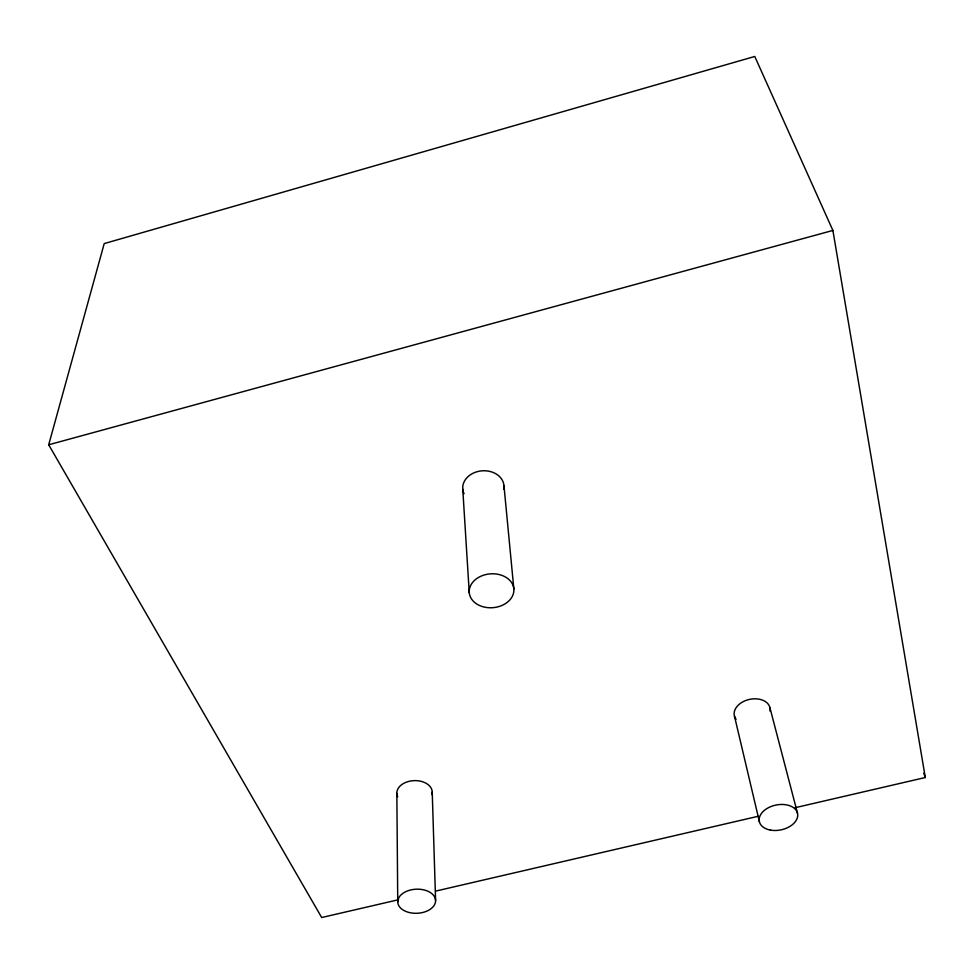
<?xml version="1.0" encoding="UTF-8"?>
<svg xmlns="http://www.w3.org/2000/svg" width="974" height="974" viewBox="0 0 974 974"><rect width="100%" height="100%" fill="white"/><g stroke="black" fill="none" stroke-linecap="round" stroke-linejoin="round"><path stroke-width="1.46" d="M398.609 899.696L321.688 917.532L48.7 444.777L104.218 243.585L754.777 56.468L832.892 230.436L925.3 777.52L795.113 807.714M48.7 444.777L832.892 230.436M435.597 891.113L758.125 816.297M923.802 773.222L925.3 777.52M769.886 707.538L797.487 813.156M734.445 716.036L759.452 821.959M503.972 485.685L513.858 589.027A22.378 16.96 -4.6 0 1 481.509 606.291A22.378 16.96 -4.6 0 1 479.269 577.01A22.378 16.96 -4.6 0 1 513.858 589.027M462.76 489.131L469.261 592.813M432.225 792.032L435.597 900.512A18.944 12.053 -2.6 0 1 407.485 912.029A18.944 12.053 -2.6 0 1 406.925 891.161A18.944 12.053 -2.6 0 1 435.597 900.512M396.844 793.396L397.745 902.143M464.05 493.684A20.673 16.509 -4.4 0 1 481.18 470.905A20.673 16.509 -4.4 0 1 503.765 489.216M397.721 796.756A17.702 12.017 -2.3 0 1 413.451 780.661A17.702 12.017 -2.3 0 1 431.896 794.601M736.088 719.275A18.226 12.589 -12.4 0 1 748.957 699.515A18.226 12.589 -12.4 0 1 770.032 711.154M770.312 830.067A19.529 12.662 -11.8 0 0 797.657 814.045A19.529 12.662 -11.8 0 0 767.354 808.298A19.529 12.662 -11.8 0 0 770.312 830.067"/></g></svg>
